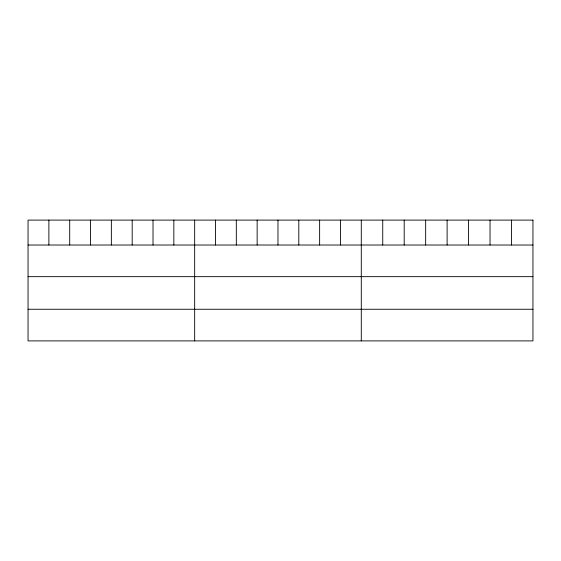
<?xml version="1.0" encoding="UTF-8"?>
<svg xmlns="http://www.w3.org/2000/svg" width="561" height="561" viewBox="0 0 561 561"><rect width="100%" height="100%" fill="white"/><g stroke="black" fill="none" stroke-linecap="round" stroke-linejoin="round"><path stroke-width="0.84" d="M28.05 245.017L532.95 245.017M28.05 276.657L532.95 276.657M28.05 309.258L532.95 309.258M511.492 220.101L511.492 245.017M490.034 220.101L490.034 245.017M468.575 220.101L468.575 245.017M447.117 220.101L447.117 245.017M425.659 220.101L425.659 245.017M404.201 220.101L404.201 245.017M382.742 220.101L382.742 245.017M361.284 220.101L361.284 340.899M340.457 220.101L340.457 245.017M319.63 220.101L319.63 245.017M298.803 220.101L298.803 245.017M277.976 220.101L277.976 245.017M257.148 220.101L257.148 245.017M236.321 220.101L236.321 245.017M215.494 220.101L215.494 245.017M194.667 220.101L194.667 340.899M173.84 220.101L173.84 245.017M153.013 220.101L153.013 245.017M132.186 220.101L132.186 245.017M111.359 220.101L111.359 245.017M90.531 220.101L90.531 245.017M69.704 220.101L69.704 245.017M48.877 220.101L48.877 245.017M532.95 220.101L28.05 220.101L28.05 340.899L532.95 340.899L532.95 220.101"/></g></svg>
